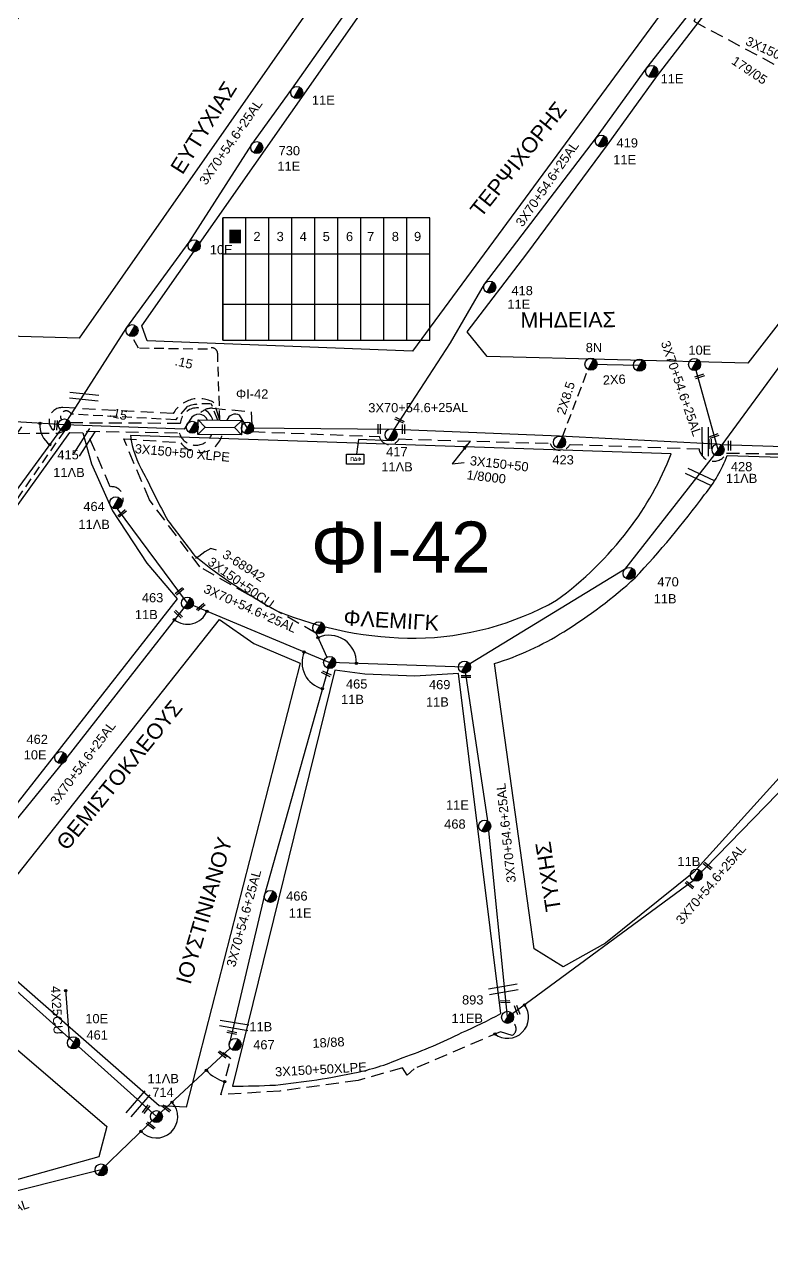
# Model space of a CAD drawing. Header units: millimetres. Extents: x 7453 to 9570, y 777 to 1872.
# Drawn here: x 8496.5 to 8642.8, y 1377.8 to 1616.9 of the extents above; entities that cross this region are included whole.
import ezdxf
from ezdxf.enums import TextEntityAlignment as Align

# ---------------------------------------------------------------- set-up
doc = ezdxf.new("R2010")
doc.units = ezdxf.units.MM
doc.linetypes.add('DASHED', pattern=[19.05, 12.7, -6.35])
for name, color, linetype in [('Pillar Δημοτικού Φωτισμού', 7, 'Continuous'), ('Άγνωστα', 7, 'Continuous'), ('Ασφαλειοκιβώτια Χ.Τ 9 αναχωρήσεων', 7, 'Continuous'), ('Γέφυρες Εναέριου Δικτύου', 7, 'Continuous'), ('Γυμνά εναέρια ΧΤ (3Φ)   4x50AL', 7, 'Continuous'), ('Εναέρια παροχή ΧΤ 4x25', 7, 'SYN_LINE'), ('Επιγραφές - Σχήματα', 7, 'Continuous'), ('Καλώδια ΧΤ   2x6AL', 7, 'DASHED'), ('Καλώδια ΧΤ   2x8.5', 7, 'DASHED'), ('Καλώδια ΧΤ   3x150+50AL', 7, 'DASHED'), ('Καλώδια ΧΤ   3x150+50AL XLPE', 7, 'DASHED'), ('Καλώδια ΧΤ   3x150+50CU', 7, 'DASHED'), ('Καλώδια ΧΤ   3x150AL+50XLPE', 7, 'DASHED'), ('Καλώδια ΧΤ   4x25CU', 7, 'DASHED'), ('Μηχανική τομή', 7, 'Continuous'), ('Στύλος ΦΜ', 7, 'Continuous'), ('Στύλος ΦΜ @ 1', 7, 'Continuous'), ('Συνδέσεις', 7, 'Continuous'), ('Συνεστραμμένα ΧΤ   3x70+54.6+25 AL', 7, 'SYN_LINE'), ('Τομή', 7, 'Continuous'), ('Υποσταθμός εναέριος 2 στύλων', 7, 'Continuous'), ('Υποσταθμός πόλεως', 7, 'Continuous'), ('Υπόβαθρο ΔΕΗ', 7, 'Continuous'), ('Υπόγεια Καλώδια Δικτύου ΧΤ   .15', 7, 'DASHED')]:
    doc.layers.add(name, color=color, linetype=linetype)
doc.styles.get("Standard").update_dxf_attribs({"font": 'ARIAL.TTF'})
doc.linetypes.add('SYN_LINE', pattern='A,0.5,-0.0001,["/\\/\\/\\/",Standard,S=0.1,R=0,X=0,Y=-0.05],-0.25', length=0.7501)
doc.dimstyles.new('ISO-25', dxfattribs={"dimtxt": 2.5, "dimasz": 2.5, "dimexe": 1.25, "dimexo": 0.625, "dimtad": 1, "dimtxsty": 'Standard', "dimcen": 2.5, "dimadec": 0, "dimazin": 0, "dimtfac": 1, "dimtmove": 0, "dimatfit": 3, "dimfxl": 1, "dimarcsym": 0})

# ---------------------------------------------------------------- blocks, each defined once
blk = doc.blocks.new('ΥΠΑΡΧΩΝ ΤΣΙΜΕΝΤΕΝΙΟΣ ΣΤΥΛΟΣ')
at = {"layer": 'Στύλος ΦΜ'}
blk.add_hatch(color=7, dxfattribs=at).paths.add_polyline_path([(-1.29, -2.28, 0.574793), (2.62, 0, 0.268822), (1.3, 2.27)])
at = {"layer": 'Στύλος ΦΜ', "color": 7}
blk.add_line((-1.29, -2.28), (1.3, 2.27), dxfattribs=at)
blk.add_circle((0, 0), 2.62, dxfattribs=at)
at = {"layer": 'Στύλος ΦΜ', "flags": 4}
for tag, p in [('ΑΡΙΘΜΟΣ', (-4.68, 8.05)), ('ΤΥΠΟΣ', (-4.91, 3.03))]:
    blk.add_attdef(tag, p, '', height=4, dxfattribs=at)
blk = doc.blocks.new('ΥΠΟΣΤΑΘΜΟΣ ΕΝΑΕΡΙΟΣ ΕΠΙ 2 ΣΤΥΛΩΝ')
at = {"layer": 'Υποσταθμός εναέριος 2 στύλων', "linetype": 'Continuous'}
for points in [[(-11.97, -2.11, 0.574793), (-8.45, -0.07, 0.268822), (-9.64, 1.98)], [(9.68, -2.15, 0.574793), (13.19, -0.1, 0.268822), (12.01, 1.95)]]:
    blk.add_hatch(color=256, dxfattribs=at).paths.add_polyline_path(points)
for p, q in [((-11.97, -2.11), (-9.64, 1.98)), ((9.68, -2.15), (12.01, 1.95))]:
    blk.add_line(p, q, dxfattribs=at)
for centre in [(-10.81, -0.07), (10.84, -0.1)]:
    blk.add_circle(centre, 2.36, dxfattribs=at)
at = {"layer": 'Υποσταθμός πόλεως', "linetype": 'Continuous', "ltscale": 40}
blk.add_lwpolyline([(-8.57, 2.82), (8.57, 2.82), (8.57, -2.82), (-8.57, -2.82)], close=True, dxfattribs=at)
for points in [[(-5.75, 0), (-8.57, 2.82)], [(-8.57, -2.82), (-5.75, 0)], [(-5.75, 0), (5.75, 0)], [(5.75, 0), (8.57, 2.82)], [(8.57, -2.82), (5.75, 0)]]:
    blk.add_lwpolyline(points, dxfattribs=at)
at = {"layer": 'Υποσταθμός εναέριος 2 στύλων', "ltscale": 40, "flags": 1}
for tag, p in [('ΜΕΤΑΣΧΗΜΑΤΙΣΜΟΣ', (14.09, 2.51)), ('ΙΣΧΥΣ', (14.07, -0.28)), ('ΑΡΙΘΜΟΣ', (14.19, -3))]:
    blk.add_attdef(tag, p, '', height=1.8, dxfattribs=at)
blk = doc.blocks.new('ΤΟΜΗ')
at = {"layer": 'Τομή', "ltscale": 40}
for p, q in [((-5.68, 0), (5.68, 0)), ((5.68, -2.33), (-5.68, -2.33))]:
    blk.add_line(p, q, dxfattribs=at)
blk = doc.blocks.new('ΑΣΦΑΛΕΙΟΚΙΒΩΤΙΟ ΥΠΟΣΤΑΘΜΟΥ 9A ΑΝΑΧΩΡΗΣΕΩΝ')
at = {"layer": 'Ασφαλειοκιβώτια Χ.Τ 9 αναχωρήσεων', "ltscale": 40}
for p, q in [((0, 0), (0, 23.91)), ((4.5, 0), (4.5, 23.91)), ((9, 0), (9, 23.91)), ((13.5, 0), (13.5, 23.91)), ((18, 0), (18, 23.91)), ((22.5, 0), (22.5, 23.91)), ((27, 0), (27, 23.91)), ((31.5, 0), (31.5, 23.91)), ((36, 0), (36, 23.91)), ((0, 16.87), (40.5, 16.87)), ((0, 7.04), (40.5, 7.04))]:
    blk.add_line(p, q, dxfattribs=at)
at = {"layer": 'Ασφαλειοκιβώτια Χ.Τ 9 αναχωρήσεων'}
blk.add_lwpolyline([(40.5, 0), (40.5, 23.91), (0, 23.91), (0, 0)], close=True, dxfattribs=at)
for s, p in [('1', (1.71, 19.38)), ('2', (5.99, 19.38)), ('3', (10.53, 19.38)), ('4', (15.04, 19.38)), ('5', (19.55, 19.38)), ('6', (24.11, 19.38)), ('7', (28.24, 19.38)), ('8', (33.08, 19.38)), ('9', (37.43, 19.38))]:
    blk.add_text(s, height=1.8, dxfattribs=at).set_placement(p)
at = {"layer": 'Ασφαλειοκιβώτια Χ.Τ 9 αναχωρήσεων', "ltscale": 40}
for tag, height, rotation, p in [('ΟΝΟΜΑ', 2.5, 0.6514, (19.14, 25.35)), ('ΚΕΙΜΕΝΟ 1', 1, 90, (2.42, 3.84)), ('ΚΕΙΜΕΝΟ 2', 1, 90, (6.78, 3.84)), ('ΚΕΙΜΕΝΟ 3', 1, 90, (11.38, 3.84)), ('ΚΕΙΜΕΝΟ 4', 1, 90, (15.86, 3.84)), ('ΚΕΙΜΕΝΟ 5', 1, 90, (20.28, 3.84)), ('ΚΕΙΜΕΝΟ 6', 1, 90, (24.74, 3.84)), ('ΚΕΙΜΕΝΟ 7', 1, 90, (29.28, 3.84)), ('ΚΕΙΜΕΝΟ 8', 1, 90, (33.65, 3.84)), ('ΚΕΙΜΕΝΟ 9', 1, 90, (38.21, 3.84)), ('ΣΧ', 1, 0.6514, (20.24, -0.85))]:
    blk.add_attdef(tag, text='', height=height, rotation=rotation, dxfattribs=at).set_placement(p, align=Align.MIDDLE_CENTER)
blk = doc.blocks.new('_ΣΥΝΔΕΣΗ')
at = {"layer": 'Συνδέσεις', "linetype": 'SYN_LINE', "ltscale": 40}
blk.add_hatch(color=256, dxfattribs=at).paths.add_polyline_path([(0.5, -0.01, 1), (-0.5, -0.01, 1)])
at = {"layer": 'Συνδέσεις'}
blk.add_circle((0, -0.01), 0.5, dxfattribs=at)
blk = doc.blocks.new('ΜΗΧΑΝΙΚΗ ΤΟΜΗ')
at = {"layer": 'Μηχανική τομή', "ltscale": 40}
for p, q in [((-1.89, 0.78), (1.89, 0.78)), ((1.89, 0), (-1.89, 0))]:
    blk.add_line(p, q, dxfattribs=at)
blk = doc.blocks.new('PILLAR ΔΗΜΟΤΙΚΟΥ ΦΩΤΙΣΜΟΥ')
at = {"layer": 'Pillar Δημοτικού Φωτισμού', "ltscale": 40}
for p, q in [((-3.64, 2), (3.07, 2)), ((-3.64, -2), (-3.64, 2)), ((3.07, 2), (3.07, -2)), ((3.07, -2), (-3.64, -2))]:
    blk.add_line(p, q, dxfattribs=at)
at = {"layer": 'Pillar Δημοτικού Φωτισμού', "insert": (-2.13, 0.69), "char_height": 1.3575, "width": 109.961, "attachment_point": 1}
blk.add_mtext('{\\fArial|b1|i0|c161|p34;ΠΔΦ}', dxfattribs=at)

msp = doc.modelspace()

# ---------------------------------------------------------------- hatches: boundary and pattern name
at = {"layer": 'Ασφαλειοκιβώτια Χ.Τ 9 αναχωρήσεων'}
for color in [2, 30, 85, 27, 6, 173, 1, 133]:
    msp.add_hatch(color=color, dxfattribs=at).paths.add_polyline_path([(8536.59, 1574.08), (8538.89, 1574.08), (8538.89, 1576.79), (8536.59, 1576.79)])

# ---------------------------------------------------------------- linework, layer by layer
at = {"layer": 'Άγνωστα', "color": 6}
msp.add_lwpolyline([(8532.34, 1539.49, 0.643546), (8528.98, 1539.66), (8527.77, 1537.74), (8504.3, 1538.55)], format="xyb", dxfattribs=at)
at = {"layer": 'Άγνωστα', "color": 30, "linetype": 'DASHED', "ltscale": 0.2}
msp.add_lwpolyline([(8514.71, 1522.16, 0.805559), (8513.29, 1526.46), (8508.69, 1537.3), (8526.8, 1536.99, 0.702515), (8533.18, 1536.67)], format="xyb", dxfattribs=at)
at = {"layer": 'Άγνωστα', "ltscale": 20}
msp.add_lwpolyline([(8568.32, 1535.44), (8561.88, 1535.73), (8561.48, 1532.84)], dxfattribs=at)
at = {"layer": 'Άγνωστα', "color": 133, "linetype": 'SYN_LINE', "ltscale": 10}
msp.add_lwpolyline([(8553.53, 1497.84), (8555.7, 1493.11)], dxfattribs=at)
at = {"layer": 'Γέφυρες Εναέριου Δικτύου', "ltscale": 40}
msp.add_arc((8504.3, 1538.55), 4.81, 176.4552, 233.7807, dxfattribs=at)
at = {"layer": 'Γέφυρες Εναέριου Δικτύου', "ltscale": 20}
for centre, radius, start, end in [((8528.39, 1503.69), 4.15, 231.9994, 337.2991), ((8556.16, 1492.07), 5.32, 358.043, 114.3894), ((8556.16, 1492.07), 5.32, 157.2991, 255.235), ((8591.08, 1422.63), 4.11, 232.8693, 36.378), ((8537.73, 1417.31), 7.54, 221.9146, 254.1517), ((8522.32, 1403.19), 4.17, 223.9329, 42.8778)]:
    msp.add_arc(centre, radius, start, end, dxfattribs=at)
at = {"layer": 'Γυμνά εναέρια ΧΤ (3Φ)   4x50AL', "color": 173}
msp.add_lwpolyline([(8721.59, 1647.64), (8720.63, 1646.96), (8701.27, 1624.52), (8679.96, 1597.82), (8661.42, 1573.35), (8632.28, 1533.66)], dxfattribs=at)
at = {"layer": 'Εναέρια παροχή ΧΤ 4x25', "color": 173, "linetype": 'SYN_LINE', "ltscale": 20}
msp.add_lwpolyline([(8632.28, 1533.66), (8627.7, 1550.37)], dxfattribs=at)
at = {"layer": 'Εναέρια παροχή ΧΤ 4x25', "color": 85, "linetype": 'SYN_LINE', "ltscale": 12}
msp.add_lwpolyline([(8505.28, 1418.48), (8504.57, 1428.05)], dxfattribs=at)
at = {"layer": 'Επιγραφές - Σχήματα', "ltscale": 20}
msp.add_lwpolyline([(8534.07, 1514.03), (8532.98, 1514.34), (8531.82, 1513.7), (8530.64, 1512.82), (8529.97, 1512.4)], dxfattribs=at)
at = {"layer": 'Καλώδια ΧΤ   2x6AL', "color": 2}
msp.add_lwpolyline([(8607.4, 1550.42), (8607.41, 1550.44), (8616.9, 1550.24)], dxfattribs=at)
at = {"layer": 'Καλώδια ΧΤ   2x8.5', "color": 2, "ltscale": 0.15}
msp.add_lwpolyline([(8601.83, 1536.19), (8606.83, 1549.41), (8607.4, 1550.42)], dxfattribs=at)
at = {"layer": 'Καλώδια ΧΤ   3x150+50AL', "ltscale": 0.2}
msp.add_lwpolyline([(8629.85, 1621.24), (8627.54, 1617.53), (8644.17, 1608.66)], dxfattribs=at)
at = {"layer": 'Καλώδια ΧΤ   3x150+50AL', "color": 173, "ltscale": 0.2}
msp.add_lwpolyline([(8534.76, 1539.46), (8533.6, 1542.9, 0.418659), (8525.59, 1540.76), (8504, 1541.94, 0.888907), (8503.13, 1536.95), (8504.3, 1537.37)], format="xyb", dxfattribs=at)
msp.add_lwpolyline([(8440.89, 1540.69), (8441.8, 1539.84), (8442.58, 1539.8), (8443.19, 1540.46), (8470.27, 1539.93), (8470.8, 1538.94), (8471.5, 1538.57), (8472.44, 1538.74), (8473.06, 1539.1), (8473.68, 1539.72), (8495.94, 1538.2), (8495, 1536.89), (8503.13, 1536.95)], dxfattribs=at)
at = {"layer": 'Καλώδια ΧΤ   3x150+50AL', "color": 27, "ltscale": 0.2}
msp.add_lwpolyline([(8533.37, 1539.48, 0.848841), (8527, 1538.83), (8505.42, 1538.94)], format="xyb", dxfattribs=at)
at = {"layer": 'Καλώδια ΧΤ   3x150+50AL', "color": 6, "ltscale": 0.2}
msp.add_lwpolyline([(8530.71, 1540.66, -0.223525), (8533.32, 1541.83), (8540.86, 1541.13), (8541.11, 1537.24), (8565.98, 1536.27, 0.685264), (8569.83, 1535.8), (8599.39, 1534.94, 0.640299), (8603.3, 1534.72), (8628.56, 1533.86, 0.729373), (8633.94, 1533.03), (8672.96, 1532.43, 0.692046), (8678.01, 1532.65), (8687.48, 1532.5), (8691.85, 1521.66), (8676.54, 1504.06), (8662.35, 1516.27)], format="xyb", dxfattribs=at)
at = {"layer": 'Καλώδια ΧΤ   3x150+50AL XLPE', "color": 5, "ltscale": 0.2}
msp.add_lwpolyline([(8591.83, 1421.72, -0.642595), (8591.98, 1419.09), (8589.67, 1419.81), (8572.78, 1412.58), (8571.42, 1411.32), (8570.48, 1412.73), (8561.8, 1410.26), (8546.51, 1408.2), (8534.96, 1407.49), (8536.88, 1414.48), (8535.42, 1415.65)], format="xyb", dxfattribs=at)
at = {"layer": 'Καλώδια ΧΤ   3x150+50CU', "color": 133, "ltscale": 0.2}
msp.add_lwpolyline([(8553.53, 1497.83), (8553.53, 1497.83), (8530.82, 1510.75), (8520.95, 1523.91), (8515.92, 1535.86), (8527.1, 1535.07, 0.641017), (8535.22, 1536.64, -1.604872)], format="xyb", dxfattribs=at)
at = {"layer": 'Καλώδια ΧΤ   3x150AL+50XLPE', "color": 1, "ltscale": 0.15}
msp.add_lwpolyline([(8504.3, 1537.37), (8490.39, 1517.41, -0.453344), (8487.72, 1513.65), (8476.89, 1498.71, -0.594141), (8474.47, 1495.2), (8452.99, 1466.34, -1.248483), (8451.31, 1465.13, -7.663303)], format="xyb", dxfattribs=at)
at = {"layer": 'Συνεστραμμένα ΧΤ   3x70+54.6+25 AL', "color": 85, "ltscale": 20}
msp.add_lwpolyline([(8504.3, 1538.55), (8516.56, 1557.64), (8528.77, 1574.32), (8540.98, 1593.45), (8548.84, 1604.28), (8560.74, 1621.1), (8572.16, 1636.64), (8583.75, 1652.86)], dxfattribs=at)
at = {"layer": 'Συνεστραμμένα ΧΤ   3x70+54.6+25 AL', "color": 2, "ltscale": 20}
msp.add_lwpolyline([(8568.86, 1537.64), (8579.89, 1554.6), (8586.55, 1566.11), (8608.48, 1594.81), (8618.34, 1608.4), (8628.92, 1621.96), (8636.32, 1631.84), (8648.19, 1647.2)], dxfattribs=at)
at = {"layer": 'Συνεστραμμένα ΧΤ   3x70+54.6+25 AL', "color": 27, "ltscale": 20}
for points in [[(8710.57, 1545.2), (8675.95, 1533.26), (8632.86, 1534.68)], [(8504.3, 1538.55), (8471.19, 1540.6), (8440.83, 1541.87)], [(8451.31, 1465.13), (8473.94, 1498.06), (8487.95, 1516.23), (8504.3, 1538.55)]]:
    msp.add_lwpolyline(points, dxfattribs=at)
at = {"layer": 'Συνεστραμμένα ΧΤ   3x70+54.6+25 AL', "color": 2, "ltscale": 20}
msp.add_lwpolyline([(8631.97, 1534.8), (8631.97, 1534.8), (8601.25, 1536.35), (8568.86, 1537.64), (8540.16, 1537.94), (8538.62, 1540.48, 0.461866), (8536.12, 1539.45, 1.148926)], format="xyb", dxfattribs=at)
at = {"layer": 'Συνεστραμμένα ΧΤ   3x70+54.6+25 AL', "color": 133, "ltscale": 20}
for points in [[(8632.28, 1533.66), (8613.96, 1510.23), (8582.65, 1491.17), (8556.25, 1492.07), (8556.16, 1492.1)], [(8582.64, 1491.17), (8587.17, 1461.08), (8591, 1422.73)]]:
    msp.add_lwpolyline(points, dxfattribs=at)
at = {"layer": 'Συνεστραμμένα ΧΤ   3x70+54.6+25 AL', "color": 30, "ltscale": 20}
for points in [[(8556.16, 1492.07), (8528.39, 1503.69), (8514.71, 1522.16)], [(8528.39, 1503.69), (8504.77, 1473.45), (8479.09, 1441.95)], [(8556.25, 1492.07), (8543.49, 1446.61), (8536.55, 1417.31)]]:
    msp.add_lwpolyline(points, dxfattribs=at)
at = {"layer": 'Συνεστραμμένα ΧΤ   3x70+54.6+25 AL', "color": 5, "ltscale": 20}
for points in [[(8591.08, 1422.63), (8627.44, 1449.41), (8648.66, 1471.24), (8668.43, 1496.57)], [(8536.78, 1416.61), (8522.32, 1403.2), (8511.51, 1392.77), (8488.26, 1386.99), (8467.23, 1380.41), (8450.81, 1377.77)]]:
    msp.add_lwpolyline(points, dxfattribs=at)
at = {"layer": 'Συνεστραμμένα ΧΤ   3x70+54.6+25 AL', "color": 62, "ltscale": 20}
msp.add_lwpolyline([(8451.31, 1465.13), (8479.09, 1441.95), (8522.32, 1403.19)], dxfattribs=at)
at = {"layer": 'Υπόβαθρο ΔΕΗ'}
for points in [[(8526.96, 1659.52), (8535.36, 1658.81), (8550.6, 1656.6), (8571.02, 1653.53), (8573.72, 1650.68), (8507.19, 1555.51), (8457.66, 1556.91), (8453.94, 1563.89), (8475.02, 1591.78), (8526.96, 1659.52)], [(8572.44, 1552.99), (8520.53, 1554.98), (8519.47, 1557.95), (8584.98, 1651.5), (8630.09, 1645.26), (8635.01, 1637.88), (8572.44, 1552.99)], [(8649.97, 1645.31), (8708.01, 1649.2), (8708.01, 1649.2), (8712.91, 1646.78), (8638.09, 1550.64), (8587.08, 1551.96), (8583.19, 1556.75), (8594.85, 1572.06), (8610.65, 1593.38), (8620.46, 1606.9), (8649.97, 1645.31)], [(8505.39, 1537.04), (8507.95, 1537), (8509.61, 1530.93), (8513.76, 1521.71), (8520.42, 1511.52), (8526.41, 1504.52), (8478.68, 1443.74), (8453.9, 1465.46), (8505.39, 1537.04)], [(8534.7, 1500.49), (8541.43, 1495.78), (8550.47, 1491.93), (8528.15, 1405.05), (8522.86, 1405.3), (8485.25, 1438.2), (8534.7, 1500.49)], [(8480.82, 1428.45), (8512.59, 1401.29), (8511.07, 1395.32), (8465.93, 1382.71), (8461.56, 1386.89), (8480.82, 1428.45)]]:
    msp.add_lwpolyline(points, dxfattribs=at)
for points in [[(8623.11, 1532.91), (8517.23, 1536.48, 0.107514), (8519.83, 1529.14, 0.009232), (8524.53, 1519.86, 0.002162), (8529.79, 1512.99, 0.04516), (8546.01, 1502.11, 0.097283), (8573.2, 1496.81, 0.124712), (8600.66, 1504.23, 0.070563), (8614.72, 1517.97, 0.071389), (8623.11, 1532.91, -0.215754)], [(8634.05, 1532.57), (8686.53, 1530.91), (8688.81, 1525.16), (8658.45, 1486.54), (8658.45, 1485.22), (8627.53, 1451.01), (8610.28, 1437.14), (8601.95, 1432.48), (8596.28, 1436.03), (8588.49, 1491.84, 0.066659), (8602.06, 1498.09, 0.044854), (8616.05, 1508.61, 0.027824), (8629.66, 1524.92, 0.085365), (8634.05, 1532.57, 0.221729)], [(8537.22, 1409.13, 0.008497), (8545.61, 1409.38, 0.027604), (8561.8, 1411.9, 0.04989), (8570.62, 1414.77, 0.036376), (8582.11, 1419.63, 0.01661), (8589.79, 1423.35), (8581.45, 1489.92), (8572.92, 1489.41), (8563.11, 1489.75), (8557.29, 1490.57), (8537.22, 1409.13)]]:
    msp.add_lwpolyline(points, format="xyb", dxfattribs=at)
at = {"layer": 'Υπόγεια Καλώδια Δικτύου ΧΤ   .15', "color": 85, "ltscale": 0.15}
msp.add_lwpolyline([(8534.76, 1539.46), (8534.32, 1552.5, 0.637322), (8532.34, 1553.35), (8518.82, 1553.56), (8517.55, 1555.82)], format="xyb", dxfattribs=at)
at = {"layer": 'Υπόγεια Καλώδια Δικτύου ΧΤ   .15', "color": 1, "ltscale": 0.15}
msp.add_lwpolyline([(8534.32, 1539.47), (8533.1, 1542.63, 0.106526), (8528.36, 1542.15), (8526.09, 1539.54), (8505.66, 1540.66, 1.07335), (8503.73, 1539.58, -0.289678)], format="xyb", dxfattribs=at)

# ---------------------------------------------------------------- block references
at = {"layer": 'Pillar Δημοτικού Φωτισμού', "xscale": 0.5, "yscale": 0.5, "zscale": 0.5}
msp.add_blockref('PILLAR ΔΗΜΟΤΙΚΟΥ ΦΩΤΙΣΜΟΥ', (8561.37, 1531.84), dxfattribs=at)
at = {"layer": 'Ασφαλειοκιβώτια Χ.Τ 9 αναχωρήσεων'}
msp.add_blockref('ΑΣΦΑΛΕΙΟΚΙΒΩΤΙΟ ΥΠΟΣΤΑΘΜΟΥ 9A ΑΝΑΧΩΡΗΣΕΩΝ', (8535.33, 1555.14), dxfattribs=at)
at = {"layer": 'Μηχανική τομή'}
for p, xscale, yscale, zscale, rotation in [((8628.76, 1547.88), 0.4999999999996561, 0.4999999999996561, 0.4999999999996561, 18.62120344592566), ((8502.45, 1538.5), 0.4999999999997249, 0.4999999999997249, 0.4999999999997249, 265.251906889129), ((8566.12, 1537.76), 0.4999999999996589, 0.4999999999996589, 0.4999999999996589, 90), ((8570.01, 1539.63), 0.4999999999995661, 0.4999999999995661, 0.4999999999995661, 154.5225765965976), ((8570.89, 1537.72), 0.4999999999996554, 0.4999999999996554, 0.4999999999996554, 90), ((8631.56, 1536.17), 0.4999999999995484, 0.4999999999995484, 0.4999999999995484, 18.62120344592982), ((8630.94, 1534.8), 0.4999999999995453, 0.4999999999995453, 0.4999999999995453, 90), ((8634.73, 1534.5), 0.4999999999995364, 0.4999999999995364, 0.4999999999995364, 90), ((8515.48, 1521.38), 0.4999999999997048, 0.4999999999997048, 0.4999999999997048, 219.2990110146467), ((8526.72, 1506.16), 0.4999999999996554, 0.4999999999996554, 0.4999999999996554, 219.2990110146513), ((8526.73, 1501.65), 0.4999999999996658, 0.4999999999996658, 0.4999999999996658, 136.7351273628859), ((8530.91, 1503.05), 0.4999999999996554, 0.4999999999996554, 0.4999999999996554, 219.2990110146513), ((8555.68, 1490.04), 0.499999999999709, 0.499999999999709, 0.499999999999709, 154.5049358032091), ((8630.12, 1452.07), 0.4999999999995304, 0.4999999999995304, 0.4999999999995304, 321.5085176245641), ((8626.58, 1448.38), 0.4999999999995304, 0.4999999999995304, 0.4999999999995304, 321.5085176245641), ((8590.62, 1425.5), 0.4999999999998659, 0.4999999999998659, 0.4999999999998659, 2.549787751948185), ((8593.13, 1424.14), 0.4999999999998126, 0.4999999999998126, 0.4999999999998126, 110.3862837054014), ((8537.06, 1419.46), 0.49999999999979, 0.49999999999979, 0.49999999999979, 346.9731651291148), ((8535.43, 1415.52), 0.4999999999998618, 0.4999999999998618, 0.4999999999998618, 142.6066845864992), ((8520.46, 1404.54), 0.4999999999997715, 0.4999999999997715, 0.4999999999997715, 52.60668458649128), ((8524.4, 1404.95), 0.4999999999997715, 0.4999999999997715, 0.4999999999997715, 142.6066845864913), ((8521.32, 1401.6), 0.4999999999997715, 0.4999999999997715, 0.4999999999997715, 142.6066845864913)]:
    msp.add_blockref('ΜΗΧΑΝΙΚΗ ΤΟΜΗ', p, dxfattribs=dict(at, xscale=xscale, yscale=yscale, zscale=zscale, rotation=rotation))
at = {"layer": 'Μηχανική τομή', "xscale": 0.4999999999996554, "yscale": 0.4999999999996554, "zscale": 0.4999999999996554}
msp.add_blockref('ΜΗΧΑΝΙΚΗ ΤΟΜΗ', (8582.95, 1489.11), dxfattribs=at)
at = {"layer": 'Στύλος ΦΜ @ 1', "ltscale": 40}
ref = msp.add_blockref('ΥΠΑΡΧΩΝ ΤΣΙΜΕΝΤΕΝΙΟΣ ΣΤΥΛΟΣ', (8619.29, 1607.7), dxfattribs=dict(at, xscale=0.4499999999998181, yscale=0.4499999999998181, zscale=0.4499999999998181))
ref.add_attrib('ΤΥΠΟΣ', '11Ε', (8621.04, 1605.4), dxfattribs={"layer": 'Στύλος ΦΜ', "height": 1.8, "flags": 4})
ref = msp.add_blockref('ΥΠΑΡΧΩΝ ΤΣΙΜΕΝΤΕΝΙΟΣ ΣΤΥΛΟΣ', (8549.79, 1603.59), dxfattribs=dict(at, xscale=0.4499999999998181, yscale=0.4499999999998181, zscale=0.4499999999998181))
ref.add_attrib('ΤΥΠΟΣ', '11Ε', (8552.77, 1601.21), dxfattribs={"layer": 'Στύλος ΦΜ', "height": 1.8, "flags": 4})
ref = msp.add_blockref('ΥΠΑΡΧΩΝ ΤΣΙΜΕΝΤΕΝΙΟΣ ΣΤΥΛΟΣ', (8609.42, 1594.1), dxfattribs=dict(at, xscale=0.4499999999998181, yscale=0.4499999999998181, zscale=0.4499999999998181))
ref.add_attrib('ΤΥΠΟΣ', '11Ε', (8611.76, 1589.57), dxfattribs={"layer": 'Στύλος ΦΜ', "height": 1.8, "flags": 4})
ref.add_attrib('ΑΡΙΘΜΟΣ', '419', (8612.41, 1592.84), dxfattribs={"layer": 'Στύλος ΦΜ', "height": 1.8, "flags": 4})
ref = msp.add_blockref('ΥΠΑΡΧΩΝ ΤΣΙΜΕΝΤΕΝΙΟΣ ΣΤΥΛΟΣ', (8541.97, 1592.82), dxfattribs=dict(at, xscale=0.4499999999998181, yscale=0.4499999999998181, zscale=0.4499999999998181))
ref.add_attrib('ΤΥΠΟΣ', '11Ε', (8546.02, 1588.28), dxfattribs={"layer": 'Στύλος ΦΜ', "height": 1.8, "flags": 4})
ref.add_attrib('ΑΡΙΘΜΟΣ', '730', (8546.25, 1591.31), dxfattribs={"layer": 'Στύλος ΦΜ', "height": 1.8, "flags": 4})
ref = msp.add_blockref('ΥΠΑΡΧΩΝ ΤΣΙΜΕΝΤΕΝΙΟΣ ΣΤΥΛΟΣ', (8529.72, 1573.62), dxfattribs=dict(at, xscale=0.4499999999998181, yscale=0.4499999999998181, zscale=0.4499999999998181))
ref.add_attrib('ΤΥΠΟΣ', '10Ε', (8532.78, 1571.94), dxfattribs={"layer": 'Στύλος ΦΜ', "height": 1.8, "flags": 4})
ref = msp.add_blockref('ΥΠΑΡΧΩΝ ΤΣΙΜΕΝΤΕΝΙΟΣ ΣΤΥΛΟΣ', (8587.57, 1565.52), dxfattribs=dict(at, xscale=0.4499999999998181, yscale=0.4499999999998181, zscale=0.4499999999998181))
ref.add_attrib('ΤΥΠΟΣ', '11Ε', (8591.04, 1561.27), dxfattribs={"layer": 'Στύλος ΦΜ', "height": 1.8, "flags": 4})
ref.add_attrib('ΑΡΙΘΜΟΣ', '418', (8591.83, 1563.94), dxfattribs={"layer": 'Στύλος ΦΜ', "height": 1.8, "flags": 4})
at = {"layer": 'Στύλος ΦΜ @ 1', "ltscale": 40, "xscale": 0.4499999999998181, "yscale": 0.4499999999998181, "zscale": 0.4499999999998181}
for p in [(8517.55, 1557), (8616.9, 1550.24), (8554.11, 1498.86), (8511.51, 1392.77)]:
    msp.add_blockref('ΥΠΑΡΧΩΝ ΤΣΙΜΕΝΤΕΝΙΟΣ ΣΤΥΛΟΣ', p, dxfattribs=at)
at = {"layer": 'Στύλος ΦΜ @ 1', "ltscale": 40}
ref = msp.add_blockref('ΥΠΑΡΧΩΝ ΤΣΙΜΕΝΤΕΝΙΟΣ ΣΤΥΛΟΣ', (8607.41, 1550.44), dxfattribs=dict(at, xscale=0.4499999999998181, yscale=0.4499999999998181, zscale=0.4499999999998181))
ref.add_attrib('ΤΥΠΟΣ', '8Ν', (8606.38, 1552.79), dxfattribs={"layer": 'Στύλος ΦΜ', "height": 1.8, "flags": 4})
ref = msp.add_blockref('ΥΠΑΡΧΩΝ ΤΣΙΜΕΝΤΕΝΙΟΣ ΣΤΥΛΟΣ', (8627.69, 1550.37), dxfattribs=dict(at, xscale=0.4499999999998181, yscale=0.4499999999998181, zscale=0.4499999999998181))
ref.add_attrib('ΤΥΠΟΣ', '10Ε', (8626.49, 1552.29), dxfattribs={"layer": 'Στύλος ΦΜ', "height": 1.8, "flags": 4})
ref = msp.add_blockref('ΥΠΑΡΧΩΝ ΤΣΙΜΕΝΤΕΝΙΟΣ ΣΤΥΛΟΣ', (8504.3, 1538.55), dxfattribs=dict(at, xscale=0.4499999999998181, yscale=0.4499999999998181, zscale=0.4499999999998181))
ref.add_attrib('ΤΥΠΟΣ', '11ΛΒ', (8502.13, 1528.35), dxfattribs={"layer": 'Στύλος ΦΜ', "height": 1.8, "flags": 4})
ref.add_attrib('ΑΡΙΘΜΟΣ', '415', (8502.93, 1531.81), dxfattribs={"layer": 'Στύλος ΦΜ', "height": 1.8, "flags": 4})
ref = msp.add_blockref('ΥΠΑΡΧΩΝ ΤΣΙΜΕΝΤΕΝΙΟΣ ΣΤΥΛΟΣ', (8568.27, 1536.62), dxfattribs=dict(at, xscale=0.4499999999998181, yscale=0.4499999999998181, zscale=0.4499999999998181))
ref.add_attrib('ΤΥΠΟΣ', '11ΛΒ', (8566.35, 1529.44), dxfattribs={"layer": 'Στύλος ΦΜ', "height": 1.8, "flags": 4})
ref.add_attrib('ΑΡΙΘΜΟΣ', '417', (8567.31, 1532.41), dxfattribs={"layer": 'Στύλος ΦΜ', "height": 1.8, "flags": 4})
ref = msp.add_blockref('ΥΠΑΡΧΩΝ ΤΣΙΜΕΝΤΕΝΙΟΣ ΣΤΥΛΟΣ', (8601.25, 1535.17), dxfattribs=dict(at, xscale=0.4499999999998181, yscale=0.4499999999998181, zscale=0.4499999999998181))
ref.add_attrib('ΑΡΙΘΜΟΣ', '423', (8599.85, 1530.82), dxfattribs={"layer": 'Στύλος ΦΜ', "height": 1.8, "flags": 4})
ref = msp.add_blockref('ΥΠΑΡΧΩΝ ΤΣΙΜΕΝΤΕΝΙΟΣ ΣΤΥΛΟΣ', (8632.28, 1533.66), dxfattribs=dict(at, xscale=0.4499999999998181, yscale=0.4499999999998181, zscale=0.4499999999998181))
ref.add_attrib('ΤΥΠΟΣ', '11ΛΒ', (8633.82, 1527.18), dxfattribs={"layer": 'Στύλος ΦΜ', "height": 1.8, "flags": 4})
ref.add_attrib('ΑΡΙΘΜΟΣ', '428', (8634.8, 1529.49), dxfattribs={"layer": 'Στύλος ΦΜ', "height": 1.8, "flags": 4})
ref = msp.add_blockref('ΥΠΑΡΧΩΝ ΤΣΙΜΕΝΤΕΝΙΟΣ ΣΤΥΛΟΣ', (8514.39, 1523.3), dxfattribs=dict(at, xscale=0.4499999999998181, yscale=0.4499999999998181, zscale=0.4499999999998181))
ref.add_attrib('ΤΥΠΟΣ', '11ΛΒ', (8507.05, 1518.19), dxfattribs={"layer": 'Στύλος ΦΜ', "height": 1.8, "flags": 4})
ref.add_attrib('ΑΡΙΘΜΟΣ', '464', (8508.02, 1521.69), dxfattribs={"layer": 'Στύλος ΦΜ', "height": 1.8, "flags": 4})
ref = msp.add_blockref('ΥΠΑΡΧΩΝ ΤΣΙΜΕΝΤΕΝΙΟΣ ΣΤΥΛΟΣ', (8614.88, 1509.5), dxfattribs=dict(at, xscale=0.4499999999998181, yscale=0.4499999999998181, zscale=0.4499999999998181))
ref.add_attrib('ΤΥΠΟΣ', '11Β', (8619.68, 1503.64), dxfattribs={"layer": 'Στύλος ΦΜ', "height": 1.8, "flags": 4})
ref.add_attrib('ΑΡΙΘΜΟΣ', '470', (8620.4, 1506.95), dxfattribs={"layer": 'Στύλος ΦΜ', "height": 1.8, "flags": 4})
ref = msp.add_blockref('ΥΠΑΡΧΩΝ ΤΣΙΜΕΝΤΕΝΙΟΣ ΣΤΥΛΟΣ', (8528.39, 1503.69), dxfattribs=dict(at, xscale=0.4499999999998181, yscale=0.4499999999998181, zscale=0.4499999999998181))
ref.add_attrib('ΤΥΠΟΣ', '11Β', (8518.12, 1500.54), dxfattribs={"layer": 'Στύλος ΦΜ', "height": 1.8, "flags": 4})
ref.add_attrib('ΑΡΙΘΜΟΣ', '463', (8519.48, 1503.84), dxfattribs={"layer": 'Στύλος ΦΜ', "height": 1.8, "flags": 4})
ref = msp.add_blockref('ΥΠΑΡΧΩΝ ΤΣΙΜΕΝΤΕΝΙΟΣ ΣΤΥΛΟΣ', (8556.25, 1492.07), dxfattribs=dict(at, xscale=0.4499999999998181, yscale=0.4499999999998181, zscale=0.4499999999998181))
ref.add_attrib('ΤΥΠΟΣ', '11Β', (8558.48, 1483.95), dxfattribs={"layer": 'Στύλος ΦΜ', "height": 1.8, "flags": 4})
ref.add_attrib('ΑΡΙΘΜΟΣ', '465', (8559.44, 1486.96), dxfattribs={"layer": 'Στύλος ΦΜ', "height": 1.8, "flags": 4})
ref = msp.add_blockref('ΥΠΑΡΧΩΝ ΤΣΙΜΕΝΤΕΝΙΟΣ ΣΤΥΛΟΣ', (8582.64, 1491.17), dxfattribs=dict(at, xscale=0.4499999999998181, yscale=0.4499999999998181, zscale=0.4499999999998181))
ref.add_attrib('ΤΥΠΟΣ', '11Β', (8575.1, 1483.44), dxfattribs={"layer": 'Στύλος ΦΜ', "height": 1.8, "flags": 4})
ref.add_attrib('ΑΡΙΘΜΟΣ', '469', (8575.69, 1486.83), dxfattribs={"layer": 'Στύλος ΦΜ', "height": 1.8, "flags": 4})
ref = msp.add_blockref('ΥΠΑΡΧΩΝ ΤΣΙΜΕΝΤΕΝΙΟΣ ΣΤΥΛΟΣ', (8503.59, 1473.45), dxfattribs=dict(at, xscale=0.4499999999998181, yscale=0.4499999999998181, zscale=0.4499999999998181))
ref.add_attrib('ΤΥΠΟΣ', '10Ε', (8496.35, 1473.09), dxfattribs={"layer": 'Στύλος ΦΜ', "height": 1.8, "flags": 4})
ref.add_attrib('ΑΡΙΘΜΟΣ', '462', (8496.89, 1476.14), dxfattribs={"layer": 'Στύλος ΦΜ', "height": 1.8, "flags": 4})
ref = msp.add_blockref('ΥΠΑΡΧΩΝ ΤΣΙΜΕΝΤΕΝΙΟΣ ΣΤΥΛΟΣ', (8586.59, 1460.06), dxfattribs=dict(at, xscale=0.4499999999998181, yscale=0.4499999999998181, zscale=0.4499999999998181))
ref.add_attrib('ΤΥΠΟΣ', '11Ε', (8579.02, 1463.29), dxfattribs={"layer": 'Στύλος ΦΜ', "height": 1.8, "flags": 4})
ref.add_attrib('ΑΡΙΘΜΟΣ', '468', (8578.67, 1459.55), dxfattribs={"layer": 'Στύλος ΦΜ', "height": 1.8, "flags": 4})
ref = msp.add_blockref('ΥΠΑΡΧΩΝ ΤΣΙΜΕΝΤΕΝΙΟΣ ΣΤΥΛΟΣ', (8628.02, 1450.44), dxfattribs=dict(at, xscale=0.4499999999998181, yscale=0.4499999999998181, zscale=0.4499999999998181))
ref.add_attrib('ΤΥΠΟΣ', '11Β', (8624.34, 1452.23), dxfattribs={"layer": 'Στύλος ΦΜ', "height": 1.8, "flags": 4})
ref = msp.add_blockref('ΥΠΑΡΧΩΝ ΤΣΙΜΕΝΤΕΝΙΟΣ ΣΤΥΛΟΣ', (8544.63, 1446.29), dxfattribs=dict(at, xscale=0.4499999999998181, yscale=0.4499999999998181, zscale=0.4499999999998181))
ref.add_attrib('ΤΥΠΟΣ', '11Ε', (8548.24, 1442.13), dxfattribs={"layer": 'Στύλος ΦΜ', "height": 1.8, "flags": 4})
ref.add_attrib('ΑΡΙΘΜΟΣ', '466', (8547.73, 1445.46), dxfattribs={"layer": 'Στύλος ΦΜ', "height": 1.8, "flags": 4})
ref = msp.add_blockref('ΥΠΑΡΧΩΝ ΤΣΙΜΕΝΤΕΝΙΟΣ ΣΤΥΛΟΣ', (8591.08, 1422.63), dxfattribs=dict(at, xscale=0.4499999999998181, yscale=0.4499999999998181, zscale=0.4499999999998181))
ref.add_attrib('ΤΥΠΟΣ', '11ΕΒ', (8580.1, 1421.54), dxfattribs={"layer": 'Στύλος ΦΜ', "height": 1.8, "flags": 4})
ref.add_attrib('ΑΡΙΘΜΟΣ', '893', (8582.16, 1425.14), dxfattribs={"layer": 'Στύλος ΦΜ', "height": 1.8, "flags": 4})
ref = msp.add_blockref('ΥΠΑΡΧΩΝ ΤΣΙΜΕΝΤΕΝΙΟΣ ΣΤΥΛΟΣ', (8506.1, 1417.64), dxfattribs=dict(at, xscale=0.4499999999998181, yscale=0.4499999999998181, zscale=0.4499999999998181))
ref.add_attrib('ΤΥΠΟΣ', '10Ε', (8508.4, 1421.47), dxfattribs={"layer": 'Στύλος ΦΜ', "height": 1.8, "flags": 4})
ref.add_attrib('ΑΡΙΘΜΟΣ', '461', (8508.63, 1418.28), dxfattribs={"layer": 'Στύλος ΦΜ', "height": 1.8, "flags": 4})
ref = msp.add_blockref('ΥΠΑΡΧΩΝ ΤΣΙΜΕΝΤΕΝΙΟΣ ΣΤΥΛΟΣ', (8537.73, 1417.31), dxfattribs=dict(at, xscale=0.4499999999998181, yscale=0.4499999999998181, zscale=0.4499999999998181))
ref.add_attrib('ΤΥΠΟΣ', '11Β', (8540.53, 1419.9), dxfattribs={"layer": 'Στύλος ΦΜ', "height": 1.8, "flags": 4})
ref.add_attrib('ΑΡΙΘΜΟΣ', '467', (8541.28, 1416.36), dxfattribs={"layer": 'Στύλος ΦΜ', "height": 1.8, "flags": 4})
ref = msp.add_blockref('ΥΠΑΡΧΩΝ ΤΣΙΜΕΝΤΕΝΙΟΣ ΣΤΥΛΟΣ', (8522.32, 1403.2), dxfattribs=dict(at, xscale=0.4499999999998181, yscale=0.4499999999998181, zscale=0.4499999999998181))
ref.add_attrib('ΤΥΠΟΣ', '11ΛΒ', (8520.58, 1409.74), dxfattribs={"layer": 'Στύλος ΦΜ', "height": 1.8, "flags": 4})
ref.add_attrib('ΑΡΙΘΜΟΣ', '714', (8521.52, 1407.06), dxfattribs={"layer": 'Στύλος ΦΜ', "height": 1.8, "flags": 4})
at = {"layer": 'Συνδέσεις', "xscale": 0.4499999999998181, "yscale": 0.4499999999998181, "zscale": 0.4499999999998181}
for p in [(8499.51, 1538.85), (8501.46, 1534.68), (8532.22, 1502.09), (8525.84, 1500.42), (8553.96, 1496.93), (8551.25, 1494.13), (8561.48, 1491.9), (8554.81, 1486.93), (8504.58, 1427.82), (8594.39, 1425.07), (8588.6, 1419.36), (8532.11, 1412.28), (8535.67, 1410.06), (8525.38, 1406.03), (8519.32, 1400.31)]:
    msp.add_blockref('_ΣΥΝΔΕΣΗ', p, dxfattribs=at)
at = {"layer": 'Τομή'}
for p, xscale, yscale, zscale, rotation in [((8508.22, 1544.66), 0.5000000000000423, 0.5000000000000423, 0.5000000000000423, 354.4822311888205), ((8507.74, 1535.44), 0.5000000000000981, 0.5000000000000981, 0.5000000000000981, 57.19292122686387), ((8629.19, 1535.29), 0.4999999999998995, 0.4999999999998995, 0.4999999999998995, 90.49530621626143), ((8628.46, 1527.83), 0.4999999999998995, 0.4999999999998995, 0.4999999999998995, 154.8181139297915), ((8590.34, 1427.53), 0.4999999999998753, 0.4999999999998753, 0.4999999999998753, 189.9872986256939), ((8537.45, 1420.48), 0.4999999999998829, 0.4999999999998829, 0.4999999999998829, 170.5597782505361), ((8519.17, 1405.31), 0.4999999999998995, 0.4999999999998995, 0.4999999999998995, 229.2982794486194)]:
    msp.add_blockref('ΤΟΜΗ', p, dxfattribs=dict(at, xscale=xscale, yscale=yscale, zscale=zscale, rotation=rotation))
at = {"layer": 'Υποσταθμός εναέριος 2 στύλων', "xscale": 0.4999999999999334, "yscale": 0.4999999999999334, "zscale": 0.4999999999999334, "rotation": 359.2631122539266}
msp.add_blockref('ΥΠΟΣΤΑΘΜΟΣ ΕΝΑΕΡΙΟΣ ΕΠΙ 2 ΣΤΥΛΩΝ', (8534.75, 1538.06), dxfattribs=at)

# ---------------------------------------------------------------- texts
at = {"layer": 'Επιγραφές - Σχήματα', "attachment_point": 1}
for s, insert, char_height, width, rotation in [('179/05', (8635.75, 1610.83), 1.8, 16.2172, 326.2369), ('EYTYXIAΣ', (8524.89, 1588.96), 3, 16.2172, 57.862), ('TEPΨΙΧOPHΣ', (8583.51, 1580.82), 3, 16.2172, 51.4669), ('MHΔEIAΣ', (8593.59, 1560.57), 3, 16.2172, 0.346), ('1/8000', (8583.19, 1529.71), 1.8, 16.2172, 353.5689), ('3-68942', (8536.04, 1514.25), 1.8, 16.2172, 327.1233), ('ΦΛEMIΓK', (8559.07, 1502.35), 3, 16.2172, 356.661), ('ΘΕΜΙΣTOKΛEOYΣ', (8502.49, 1456.97), 3, 33.8434, 50.8806), ('IOYΣTINIANOY', (8526.1, 1429.73), 3, 24.7508, 73.8121), ('TΥΧΗΣ', (8598.6, 1443.13), 3, 16.2172, 98.8501), ('18/88', (8552.82, 1418.43), 1.8, 16.2172, 3.1436)]:
    msp.add_mtext(s, dxfattribs=dict(at, insert=insert, char_height=char_height, width=width, rotation=rotation))
at = {"layer": 'Επιγραφές - Σχήματα', "insert": (8552.57, 1519.64), "char_height": 10, "width": 8.8992, "attachment_point": 1}
msp.add_mtext('ΦΙ-42', dxfattribs=at)
at = {"layer": 'Καλώδια ΧΤ   2x6AL', "insert": (8609.68, 1548.22), "char_height": 1.8, "width": 16.2172, "attachment_point": 1, "rotation": 2.7305}
msp.add_mtext('2X6', dxfattribs=at)
at = {"layer": 'Καλώδια ΧΤ   2x8.5', "insert": (8600.63, 1540.95), "char_height": 1.8, "width": 16.2172, "attachment_point": 1, "rotation": 72.5415}
msp.add_mtext('2X8.5', dxfattribs=at)
at = {"layer": 'Καλώδια ΧΤ   3x150+50AL', "char_height": 1.8, "attachment_point": 1}
for s, insert, width, rotation in [('3X150+50', (8638.25, 1614.65), 16.2172, 335.3574), ('3X150+50 XLPE', (8518.19, 1534.83), 22.6965, 354.7464), ('3X150+50', (8583.82, 1532.49), 16.2172, 353.5689)]:
    msp.add_mtext(s, dxfattribs=dict(at, insert=insert, width=width, rotation=rotation))
at = {"layer": 'Καλώδια ΧΤ   3x150+50AL XLPE', "insert": (8545.51, 1412.85), "char_height": 1.8, "width": 16.2172, "attachment_point": 1, "rotation": 3.1436}
msp.add_mtext('3X150+50XLPE', dxfattribs=at)
at = {"layer": 'Καλώδια ΧΤ   3x150+50CU', "insert": (8533.23, 1512.82), "char_height": 1.8, "width": 16.2172, "attachment_point": 1, "rotation": 324.4917}
msp.add_mtext('3X150+50CU', dxfattribs=at)
at = {"layer": 'Καλώδια ΧΤ   4x25CU', "insert": (8503.44, 1428.82), "char_height": 1.8, "width": 16.2172, "attachment_point": 1, "rotation": 273.6664}
msp.add_mtext('4X25CU', dxfattribs=at)
at = {"layer": 'Συνεστραμμένα ΧΤ   3x70+54.6+25 AL', "char_height": 1.8, "width": 16.2172, "attachment_point": 1}
for insert, rotation in [((8530.57, 1586.35), 55.3024), ((8592.52, 1578.19), 55.3024), ((8622.76, 1555.24), 288.9968), ((8563.8, 1542.8), 0.2133), ((8532.14, 1507.46), 335.8716), ((8501.38, 1465.04), 53.4501), ((8590.93, 1448.89), 96.1188), ((8623.86, 1441.8), 49.7202), ((8535.99, 1432.81), 74.7508), ((8478.38, 1380.99), 18.0888)]:
    msp.add_mtext('3X70+54.6+25AL', dxfattribs=dict(at, insert=insert, rotation=rotation))
at = {"layer": 'Υποσταθμός εναέριος 2 στύλων', "insert": (8537.9, 1545.51), "char_height": 1.8, "width": 6.5721, "attachment_point": 1}
msp.add_mtext('ΦΙ-42', dxfattribs=at)
at = {"layer": 'Υπόγεια Καλώδια Δικτύου ΧΤ   .15', "char_height": 1.8, "width": 16.2172, "attachment_point": 1, "rotation": 347.2691}
for insert in [(8526.21, 1552.01), (8513.37, 1541.96)]:
    msp.add_mtext('.15', dxfattribs=dict(at, insert=insert))

# ---------------------------------------------------------------- leaders
at = {"layer": 'Επιγραφές - Σχήματα'}
msp.add_leader([(8583.77, 1535.4), (8580.24, 1530.92), (8582.58, 1531.2)], dimstyle='ISO-25', override={"dimasz": 2, "dimgap": 0.625, "dimtad": 0}, dxfattribs=at)

doc.saveas('drawing.dxf')
